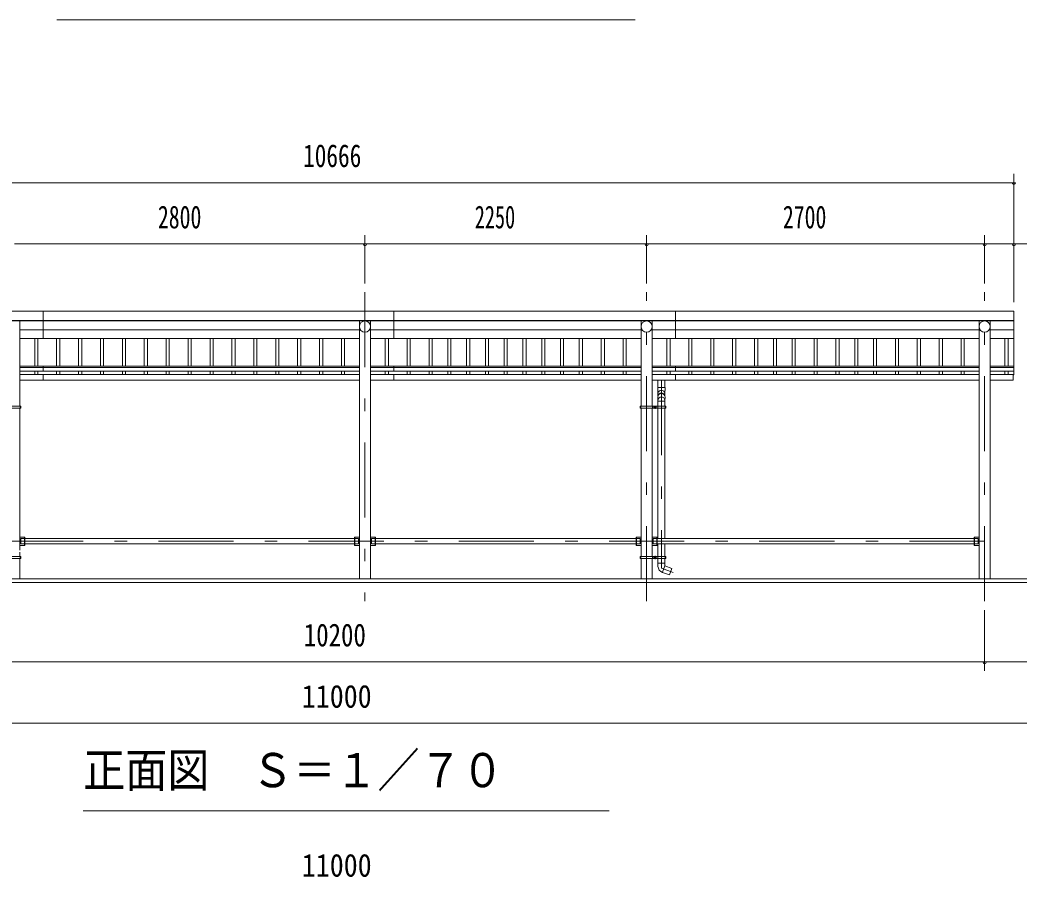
# Model space of a CAD drawing. Units: millimetres, scale not verified, with parts at other scales. Extents: x -31523 to 31528, y -14700 to 14700.
# Drawn here: x -4608 to 3372, y 774 to 7623 of the extents above; entities that cross this region are included whole.
import ezdxf
from ezdxf.enums import TextEntityAlignment as Align

# ---------------------------------------------------------------- set-up
doc = ezdxf.new("R2010")
doc.units = ezdxf.units.MM
doc.header["$LTSCALE"] = 50
doc.linetypes.add('USER3', pattern=[24, 12, -5, 2, -5])
for name, color, linetype, lineweight in [('0-2_1-07BOLD', 7, 'Continuous', 18), ('0-3_1-27CENTER', 3, 'USER3', 18), ('0-4_1-47THIN', 4, 'Continuous', 18), ('0-5_1-57DIM', 3, 'Continuous', 18)]:
    doc.layers.add(name, color=color, linetype=linetype, lineweight=lineweight)
doc.styles.add('ＭＳ ゴシック', font='')
doc.styles.get('ＭＳ ゴシック').set_extended_font_data('MS Gothic')

msp = doc.modelspace()

# ---------------------------------------------------------------- linework, layer by layer
at = {"layer": '0-2_1-07BOLD'}
for p, q in [((-4422.64, 5296.54), (-4422.64, 5078.35)), ((-1622.64, 5078.35), (-1622.64, 5296.54)), ((627.37, 5078.35), (627.37, 5296.54)), ((-7335.63, 5221.4), (3330.36, 5221.4)), ((3330.37, 5217.32), (-7335.63, 5217.32)), ((-4608.08, 5217.32), (-4608.08, 4535.54)), ((-1897.19, 3157.54), (-1897.19, 5217.32)), ((-1808.09, 5217.32), (-1808.09, 3157.54)), ((352.81, 4535.54), (352.81, 5217.32)), ((441.92, 5217.32), (441.92, 4535.54)), ((3052.82, 3157.54), (3052.82, 5217.32)), ((3141.91, 5217.32), (3141.91, 3157.54)), ((-1897.19, 5147.84), (-4608.08, 5147.84)), ((352.81, 5147.84), (-1808.09, 5147.84)), ((3052.81, 5147.84), (441.91, 5147.84)), ((3141.91, 5147.84), (3330.36, 5147.84)), ((-4608.08, 5078.35), (-1897.19, 5078.35)), ((-1808.09, 5078.35), (352.81, 5078.35)), ((441.91, 5078.35), (3052.81, 5078.35)), ((3330.36, 5078.35), (3141.91, 5078.35)), ((-1897.19, 4856.73), (-4608.08, 4856.73)), ((-4608.08, 4846.3), (-1897.19, 4846.3)), ((-1897.19, 4816.69), (-4608.08, 4816.69)), ((-4608.08, 4790.36), (-1897.19, 4790.36)), ((-4422.64, 4856.73), (-4422.64, 4816.69)), ((-4422.64, 4790.36), (-4422.64, 4745.36)), ((352.81, 4856.73), (-1808.09, 4856.73)), ((-1808.09, 4846.3), (352.81, 4846.3)), ((352.81, 4816.69), (-1808.09, 4816.69)), ((-1808.09, 4790.36), (352.81, 4790.36)), ((-1622.64, 4816.69), (-1622.64, 4856.73)), ((-1622.64, 4745.36), (-1622.64, 4790.36)), ((3052.81, 4856.73), (441.91, 4856.73)), ((441.91, 4846.3), (3052.81, 4846.3)), ((3052.81, 4816.69), (441.91, 4816.69)), ((441.91, 4790.36), (3052.81, 4790.36)), ((627.37, 4816.69), (627.37, 4856.73)), ((627.37, 4745.36), (627.37, 4790.36)), ((3330.36, 4856.73), (3141.91, 4856.73)), ((3141.91, 4846.3), (3330.36, 4846.3)), ((3330.36, 4816.69), (3141.91, 4816.69)), ((3141.91, 4790.36), (3325.36, 4790.36)), ((-1897.19, 4745.36), (-4608.08, 4745.36)), ((352.81, 4745.36), (-1808.09, 4745.36)), ((3052.81, 4745.36), (441.91, 4745.36)), ((487.88, 4745.36), (487.88, 4685.74)), ((542.88, 4685.74), (542.88, 4745.36)), ((487.88, 4576.09), (542.88, 4576.09)), ((-4608.08, 3386.14), (-4608.08, 4517.54)), ((-4606.5, 4535.54), (-4606.5, 4519.54)), ((-4600.4, 4527.54), (-4606.5, 4527.54)), ((351.23, 4527.54), (345.13, 4527.54)), ((351.23, 4519.54), (351.23, 4535.54)), ((352.81, 3386.14), (352.81, 4517.54)), ((352.82, 4519.54), (352.82, 3335.54)), ((441.92, 4519.54), (441.92, 3335.54)), ((441.92, 3386.14), (441.92, 4517.54)), ((443.53, 4535.54), (443.53, 4519.54)), ((486.28, 4535.54), (486.28, 4519.54)), ((487.88, 4519.54), (487.88, 3478.89)), ((542.88, 3478.89), (542.88, 4519.54)), ((544.48, 4519.54), (544.48, 4535.54)), ((550.58, 4527.54), (544.48, 4527.54)), ((-4571.29, 3436.19), (-4600.14, 3436.19)), ((-4600.13, 3478.89), (-4600.13, 3436.19)), ((-4571.3, 3424.54), (-4571.3, 3490.54)), ((-4571.29, 3490.54), (-4571.29, 3424.54)), ((-4568.1, 3424.54), (-4568.1, 3490.54)), ((-4568.08, 3478.89), (-1937.19, 3478.89)), ((-1937.19, 3436.19), (-4568.08, 3436.19)), ((-1933.99, 3490.54), (-1933.99, 3424.54)), ((-1933.99, 3478.89), (-1905.14, 3478.89)), ((-1771.29, 3490.54), (-1771.29, 3424.54)), ((312.81, 3478.89), (-1768.09, 3478.89)), ((-1768.09, 3436.19), (312.81, 3436.19)), ((312.83, 3424.54), (312.83, 3490.54)), ((316.02, 3424.54), (316.02, 3490.54)), ((316.02, 3490.54), (316.02, 3424.54)), ((344.87, 3478.89), (316.02, 3478.89)), ((316.02, 3436.19), (344.87, 3436.19)), ((344.86, 3478.89), (344.86, 3436.19)), ((344.87, 3436.19), (344.87, 3478.89)), ((441.91, 3490.54), (481.93, 3490.54)), ((449.87, 3436.19), (449.87, 3478.89)), ((478.71, 3424.54), (478.71, 3490.54)), ((478.72, 3490.54), (478.72, 3424.54)), ((481.91, 3490.54), (481.91, 3424.54)), ((481.91, 3478.89), (3012.81, 3478.89)), ((3012.81, 3436.19), (481.91, 3436.19)), ((481.93, 3490.54), (481.93, 3424.54)), ((487.88, 3436.19), (487.88, 3335.54)), ((542.88, 3335.54), (542.88, 3436.19)), ((3016.01, 3424.54), (3016.01, 3490.54)), ((-4608.08, 3335.54), (-4608.08, 3370.14)), ((-1768.09, 3424.54), (-1808.08, 3424.54)), ((352.81, 3335.54), (352.81, 3370.14)), ((481.93, 3424.54), (441.91, 3424.54)), ((441.92, 3335.54), (441.92, 3370.14)), ((-4608.08, 3157.54), (-4608.08, 3319.54)), ((-4606.5, 3319.54), (-4606.5, 3335.54)), ((-4606.5, 3327.54), (-4600.4, 3327.54)), ((345.13, 3327.54), (351.23, 3327.54)), ((351.23, 3319.54), (351.23, 3335.54)), ((352.81, 3319.54), (352.81, 3157.54)), ((352.82, 3157.54), (352.82, 3319.54)), ((441.92, 3157.54), (441.92, 3319.54)), ((441.92, 3319.54), (441.92, 3157.54)), ((443.53, 3335.54), (443.53, 3319.54)), ((486.28, 3335.54), (486.28, 3319.54)), ((486.37, 3282.63), (544.38, 3282.63)), ((486.37, 3282.63), (488.13, 3256.84)), ((487.88, 3319.54), (487.88, 3282.63)), ((542.88, 3282.63), (542.88, 3319.54)), ((544.48, 3319.54), (544.48, 3335.54)), ((544.48, 3327.54), (550.58, 3327.54)), ((524.06, 3208.95), (542.88, 3260.63)), ((-7652.63, 3127.54), (3647.36, 3127.54))]:
    msp.add_line(p, q, dxfattribs=at)
for points in [[(-7335.63, 4787.78), (-7335.63, 5296.54), (3330.36, 5296.54)], [(3330.36, 5296.54), (3330.36, 4787.78), (3325.36, 4787.78)], [(3325.36, 4790.36), (3325.36, 4745.36), (3141.91, 4745.36)], [(485.88, 4685.74), (487.88, 4636.07), (487.88, 4617.97)], [(542.88, 4617.98), (542.88, 4636.07), (544.88, 4685.74), (485.88, 4685.74)], [(485.88, 4609), (487.88, 4583.03), (487.88, 4535.54)], [(542.88, 4535.54), (542.88, 4583.03), (544.88, 4608.87)], [(-4608.1, 3424.54), (-4568.08, 3424.54), (-4568.08, 3490.54), (-4608.1, 3490.54)], [(-4600.14, 3436.19), (-4600.14, 3478.89), (-4571.29, 3478.89)], [(-1897.19, 3424.54), (-1937.18, 3424.54), (-1937.18, 3490.54), (-1897.19, 3490.54)], [(-1905.14, 3478.89), (-1905.14, 3436.19), (-1933.99, 3436.19)], [(-1768.09, 3424.54), (-1768.09, 3490.54), (-1808.08, 3490.54)], [(-1771.29, 3478.89), (-1800.14, 3478.89), (-1800.14, 3436.19), (-1771.29, 3436.19)], [(352.83, 3424.54), (312.81, 3424.54), (312.81, 3490.54), (352.83, 3490.54)], [(478.72, 3436.19), (449.87, 3436.19), (449.87, 3478.89), (478.72, 3478.89)], [(3052.82, 3490.54), (3012.81, 3490.54), (3012.81, 3424.54), (3052.82, 3424.54)], [(3016.01, 3478.89), (3044.86, 3478.89), (3044.86, 3436.19), (3016.01, 3436.19)], [(544.37, 3282.63), (542.88, 3260.63), (599.26, 3240.11), (580.45, 3188.43), (524.35, 3208.85)], [(3497.36, 3157.54), (-7502.63, 3157.54), (-7502.63, 3127.54)]]:
    msp.add_lwpolyline(points, dxfattribs=at)
for points in [[(-4600.4, 4519.54), (-4600.4, 4535.54), (-4805.85, 4535.54), (-4805.85, 4519.54)], [(550.58, 4535.54), (550.58, 4519.54), (345.13, 4519.54), (345.13, 4535.54)], [(459.9, 4524.65), (459.9, 4530.42), (464.9, 4533.31), (469.9, 4530.42), (469.9, 4524.65), (464.9, 4521.77)], [(-4805.85, 3335.54), (-4600.4, 3335.54), (-4600.4, 3319.54), (-4805.85, 3319.54)], [(345.13, 3335.54), (345.13, 3319.54), (550.58, 3319.54), (550.58, 3335.54)], [(459.9, 3324.65), (459.9, 3330.43), (464.9, 3333.31), (469.9, 3330.43), (469.9, 3324.65), (464.9, 3321.77)]]:
    msp.add_lwpolyline(points, close=True, dxfattribs=at)
for centre, radius in [((-1852.64, 5172.78), 44.55), ((397.36, 5172.78), 44.55), ((3097.36, 5172.78), 44.55), ((464.9, 4527.54), 6.25), ((464.9, 4527.54), 4.9), ((464.9, 3327.54), 6.25), ((464.9, 3327.54), 4.9)]:
    msp.add_circle(centre, radius, dxfattribs=at)
for centre, radius, start, end in [((-1852.64, 5172.09), 44.55, 180, 0), ((397.36, 5172.09), 44.55, 180, 0), ((3097.36, 5172.09), 44.55, 180, 0), ((515.38, 4607.16), 29.55, 3.56303, 176.43697), ((515.38, 4636.37), 27.55, 3.55867, 176.44133), ((515.38, 4615.67), 27.55, 3.55867, 176.44133), ((515.38, 4582.05), 27.55, 3.55867, 176.44133), ((543, 3260.59), 55, 183.90576, 250.16731)]:
    msp.add_arc(centre, radius, start, end, dxfattribs=at)
at = {"layer": '0-3_1-27CENTER'}
for p, q in [((-1852.64, 5447.54), (-1852.64, 2977.54)), ((397.36, 2977.54), (397.36, 5447.54)), ((3097.36, 2977.54), (3097.36, 5447.54)), ((515.38, 4745.36), (515.38, 3241.38)), ((477.4, 4527.54), (452.4, 4527.54)), ((464.9, 4540.04), (464.9, 4515.04)), ((-7102.63, 3457.54), (3097.36, 3457.54)), ((452.4, 3327.54), (477.4, 3327.54)), ((464.9, 3315.04), (464.9, 3340.04)), ((515.36, 3241.38), (608.63, 3207.43))]:
    msp.add_line(p, q, dxfattribs=at)
at = {"layer": '0-4_1-47THIN'}
for p, q in [((-4490.13, 4856.73), (-4490.13, 5078.35)), ((-4465.13, 5078.35), (-4465.13, 4856.73)), ((-4315.13, 5078.35), (-4315.13, 4856.73)), ((-4290.13, 4856.73), (-4290.13, 5078.35)), ((-4140.13, 4856.73), (-4140.13, 5078.35)), ((-4115.13, 5078.35), (-4115.13, 4856.73)), ((-3965.13, 5078.35), (-3965.13, 4856.73)), ((-3940.13, 4856.73), (-3940.13, 5078.35)), ((-3790.13, 4856.73), (-3790.13, 5078.35)), ((-3765.13, 5078.35), (-3765.13, 4856.73)), ((-3615.13, 5078.35), (-3615.13, 4856.73)), ((-3590.13, 4856.73), (-3590.13, 5078.35)), ((-3440.13, 4856.73), (-3440.13, 5078.35)), ((-3415.13, 5078.35), (-3415.13, 4856.73)), ((-3265.13, 5078.35), (-3265.13, 4856.73)), ((-3240.13, 4856.73), (-3240.13, 5078.35)), ((-3090.13, 4856.73), (-3090.13, 5078.35)), ((-3065.13, 5078.35), (-3065.13, 4856.73)), ((-2915.13, 5078.35), (-2915.13, 4856.73)), ((-2890.13, 4856.73), (-2890.13, 5078.35)), ((-2740.13, 4856.73), (-2740.13, 5078.35)), ((-2715.13, 5078.35), (-2715.13, 4856.73)), ((-2565.13, 5078.35), (-2565.13, 4856.73)), ((-2540.13, 4856.73), (-2540.13, 5078.35)), ((-2390.13, 4856.73), (-2390.13, 5078.35)), ((-2365.13, 5078.35), (-2365.13, 4856.73)), ((-2215.14, 5078.35), (-2215.14, 4856.73)), ((-2190.13, 4856.73), (-2190.13, 5078.35)), ((-2040.13, 4856.73), (-2040.13, 5078.35)), ((-2015.13, 5078.35), (-2015.13, 4856.73)), ((-1690.13, 5078.35), (-1690.13, 4856.73)), ((-1665.13, 4856.73), (-1665.13, 5078.35)), ((-1515.13, 4856.73), (-1515.13, 5078.35)), ((-1490.13, 5078.35), (-1490.13, 4856.73)), ((-1340.13, 5078.35), (-1340.13, 4856.73)), ((-1315.13, 4856.73), (-1315.13, 5078.35)), ((-1190.13, 4856.73), (-1190.13, 5078.35)), ((-1165.13, 5078.35), (-1165.13, 4856.73)), ((-1040.13, 5078.35), (-1040.13, 4856.73)), ((-1015.13, 4856.73), (-1015.13, 5078.35)), ((-890.13, 4856.73), (-890.13, 5078.35)), ((-865.13, 5078.35), (-865.13, 4856.73)), ((-740.13, 5078.35), (-740.13, 4856.73)), ((-715.13, 4856.73), (-715.13, 5078.35)), ((-590.13, 4856.73), (-590.13, 5078.35)), ((-565.13, 5078.35), (-565.13, 4856.73)), ((-440.13, 5078.35), (-440.13, 4856.73)), ((-415.14, 4856.73), (-415.14, 5078.35)), ((-290.13, 4856.73), (-290.13, 5078.35)), ((-265.13, 5078.35), (-265.13, 4856.73)), ((-140.14, 5078.35), (-140.14, 4856.73)), ((-115.13, 4856.73), (-115.13, 5078.35)), ((34.86, 4856.73), (34.86, 5078.35)), ((59.87, 5078.35), (59.87, 4856.73)), ((209.86, 5078.35), (209.86, 4856.73)), ((234.87, 4856.73), (234.87, 5078.35)), ((559.86, 4856.73), (559.86, 5078.35)), ((584.86, 5078.35), (584.86, 4856.73)), ((734.86, 5078.35), (734.86, 4856.73)), ((759.86, 4856.73), (759.86, 5078.35)), ((909.86, 4856.73), (909.86, 5078.35)), ((934.87, 5078.35), (934.87, 4856.73)), ((1084.86, 5078.35), (1084.86, 4856.73)), ((1109.86, 4856.73), (1109.86, 5078.35)), ((1259.86, 4856.73), (1259.86, 5078.35)), ((1284.86, 5078.35), (1284.86, 4856.73)), ((1409.86, 5078.35), (1409.86, 4856.73)), ((1434.86, 4856.73), (1434.86, 5078.35)), ((1559.86, 4856.73), (1559.86, 5078.35)), ((1584.86, 5078.35), (1584.86, 4856.73)), ((1734.86, 5078.35), (1734.86, 4856.73)), ((1759.87, 4856.73), (1759.87, 5078.35)), ((1909.86, 4856.73), (1909.86, 5078.35)), ((1934.86, 5078.35), (1934.86, 4856.73)), ((2059.87, 5078.35), (2059.87, 4856.73)), ((2084.87, 4856.73), (2084.87, 5078.35)), ((2209.86, 4856.73), (2209.86, 5078.35)), ((2234.86, 5078.35), (2234.86, 4856.73)), ((2384.87, 5078.35), (2384.87, 4856.73)), ((2409.87, 4856.73), (2409.87, 5078.35)), ((2559.86, 4856.73), (2559.86, 5078.35)), ((2584.86, 5078.35), (2584.86, 4856.73)), ((2734.86, 5078.35), (2734.86, 4856.73)), ((2759.87, 4856.73), (2759.87, 5078.35)), ((2909.86, 4856.73), (2909.86, 5078.35)), ((2934.87, 5078.35), (2934.87, 4856.73)), ((3259.87, 5078.35), (3259.87, 4856.73)), ((3284.86, 4856.73), (3284.86, 5078.35)), ((-4490.13, 4790.36), (-4490.13, 4816.69)), ((-4465.13, 4816.69), (-4465.13, 4790.36)), ((-4315.13, 4816.69), (-4315.13, 4790.36)), ((-4290.13, 4790.36), (-4290.13, 4816.69)), ((-4140.13, 4790.36), (-4140.13, 4816.69)), ((-4115.13, 4816.69), (-4115.13, 4790.36)), ((-3965.13, 4816.69), (-3965.13, 4790.36)), ((-3940.13, 4790.36), (-3940.13, 4816.69)), ((-3790.13, 4790.36), (-3790.13, 4816.69)), ((-3765.13, 4816.69), (-3765.13, 4790.36)), ((-3615.13, 4816.69), (-3615.13, 4790.36)), ((-3590.13, 4790.36), (-3590.13, 4816.69)), ((-3440.13, 4790.36), (-3440.13, 4816.69)), ((-3415.13, 4816.69), (-3415.13, 4790.36)), ((-3265.13, 4816.69), (-3265.13, 4790.36)), ((-3240.13, 4790.36), (-3240.13, 4816.69)), ((-3090.13, 4790.36), (-3090.13, 4816.69)), ((-3065.13, 4816.69), (-3065.13, 4790.36)), ((-2915.13, 4816.69), (-2915.13, 4790.36)), ((-2890.13, 4790.36), (-2890.13, 4816.69)), ((-2740.13, 4790.36), (-2740.13, 4816.69)), ((-2715.13, 4816.69), (-2715.13, 4790.36)), ((-2565.13, 4816.69), (-2565.13, 4790.36)), ((-2540.13, 4790.36), (-2540.13, 4816.69)), ((-2390.13, 4790.36), (-2390.13, 4816.69)), ((-2365.13, 4816.69), (-2365.13, 4790.36)), ((-2215.14, 4816.69), (-2215.14, 4790.36)), ((-2190.13, 4790.36), (-2190.13, 4816.69)), ((-2040.13, 4790.36), (-2040.13, 4816.69)), ((-2015.13, 4816.69), (-2015.13, 4790.36)), ((-1690.13, 4816.69), (-1690.13, 4790.36)), ((-1665.13, 4790.36), (-1665.13, 4816.69)), ((-1515.13, 4790.36), (-1515.13, 4816.69)), ((-1490.13, 4816.69), (-1490.13, 4790.36)), ((-1340.13, 4816.69), (-1340.13, 4790.36)), ((-1315.13, 4790.36), (-1315.13, 4816.69)), ((-1190.13, 4790.36), (-1190.13, 4816.69)), ((-1165.13, 4816.69), (-1165.13, 4790.36)), ((-1040.13, 4816.69), (-1040.13, 4790.36)), ((-1015.13, 4790.36), (-1015.13, 4816.69)), ((-890.13, 4790.36), (-890.13, 4816.69)), ((-865.13, 4816.69), (-865.13, 4790.36)), ((-740.13, 4816.69), (-740.13, 4790.36)), ((-715.13, 4790.36), (-715.13, 4816.69)), ((-590.13, 4790.36), (-590.13, 4816.69)), ((-565.13, 4816.69), (-565.13, 4790.36)), ((-440.13, 4816.69), (-440.13, 4790.36)), ((-415.14, 4790.36), (-415.14, 4816.69)), ((-290.13, 4790.36), (-290.13, 4816.69)), ((-265.13, 4816.69), (-265.13, 4790.36)), ((-140.14, 4816.69), (-140.14, 4790.36)), ((-115.13, 4790.36), (-115.13, 4816.69)), ((34.86, 4790.36), (34.86, 4816.69)), ((59.87, 4816.69), (59.87, 4790.36)), ((209.86, 4816.69), (209.86, 4790.36)), ((234.87, 4790.36), (234.87, 4816.69)), ((559.86, 4790.36), (559.86, 4816.69)), ((584.86, 4816.69), (584.86, 4790.36)), ((734.86, 4816.69), (734.86, 4790.36)), ((759.86, 4790.36), (759.86, 4816.69)), ((909.86, 4790.36), (909.86, 4816.69)), ((934.87, 4816.69), (934.87, 4790.36)), ((1084.86, 4816.69), (1084.86, 4790.36)), ((1109.86, 4790.36), (1109.86, 4816.69)), ((1259.86, 4790.36), (1259.86, 4816.69)), ((1284.86, 4816.69), (1284.86, 4790.36)), ((1409.86, 4816.69), (1409.86, 4790.36)), ((1434.86, 4790.36), (1434.86, 4816.69)), ((1559.86, 4790.36), (1559.86, 4816.69)), ((1584.86, 4816.69), (1584.86, 4790.36)), ((1734.86, 4816.69), (1734.86, 4790.36)), ((1759.87, 4790.36), (1759.87, 4816.69)), ((1909.86, 4790.36), (1909.86, 4816.69)), ((1934.86, 4816.69), (1934.86, 4790.36)), ((2059.87, 4816.69), (2059.87, 4790.36)), ((2084.87, 4790.36), (2084.87, 4816.69)), ((2209.86, 4790.36), (2209.86, 4816.69)), ((2234.86, 4816.69), (2234.86, 4790.36)), ((2384.87, 4816.69), (2384.87, 4790.36)), ((2409.87, 4790.36), (2409.87, 4816.69)), ((2559.86, 4790.36), (2559.86, 4816.69)), ((2584.86, 4816.69), (2584.86, 4790.36)), ((2734.86, 4816.69), (2734.86, 4790.36)), ((2759.87, 4790.36), (2759.87, 4816.69)), ((2909.86, 4790.36), (2909.86, 4816.69)), ((2934.87, 4816.69), (2934.87, 4790.36)), ((3259.87, 4816.69), (3259.87, 4790.36)), ((3284.86, 4790.36), (3284.86, 4816.69))]:
    msp.add_line(p, q, dxfattribs=at)
at = {"layer": '0-5_1-57DIM'}
for p, q in [((-4312.63, 7622.54), (307.37, 7622.54)), ((3330.36, 5366.54), (3330.36, 6392.54)), ((-7335.63, 6322.54), (3330.36, 6322.54)), ((3344.36, 6322.54), (3316.36, 6322.54)), ((-4652.63, 5832.54), (-1852.64, 5832.54)), ((-1838.64, 5832.54), (-1866.64, 5832.54)), ((-1852.64, 5902.54), (-1852.64, 5517.54)), ((-1852.64, 5832.54), (397.36, 5832.54)), ((411.36, 5832.54), (383.36, 5832.54)), ((397.36, 5517.54), (397.36, 5902.54)), ((397.36, 5832.54), (3097.36, 5832.54)), ((3111.36, 5832.54), (3083.36, 5832.54)), ((3097.36, 5517.54), (3097.36, 5902.54)), ((3097.36, 5832.54), (3330.36, 5832.54)), ((3344.36, 5832.54), (3316.36, 5832.54)), ((3330.36, 5832.54), (3879.86, 5832.54)), ((3097.36, 2422.54), (3097.36, 2907.54)), ((-7102.63, 2492.54), (3097.36, 2492.54)), ((3111.36, 2492.54), (3083.36, 2492.54)), ((3097.36, 2492.54), (3497.36, 2492.54)), ((-7502.63, 2002.54), (3497.36, 2002.54)), ((97.37, 1302.54), (-4102.63, 1302.54))]:
    msp.add_line(p, q, dxfattribs=at)
for centre in [(3330.36, 6322.54), (-1852.64, 5832.54), (397.36, 5832.54), (3097.36, 5832.54), (3330.36, 5832.54), (3097.36, 2492.54)]:
    msp.add_arc(centre, 14, 180, 0, dxfattribs=at)

# ---------------------------------------------------------------- texts
at = {"layer": '0-5_1-57DIM', "color": 7, "style": 'ＭＳ ゴシック'}
for s, height, width, p in [('10666', 182.3, 0.75, (-2346.51, 6392.54)), ('2800', 182.3, 0.7, (-3506.42, 5902.54)), ('2250', 182.3, 0.65, (-974.99, 5902.54)), ('2700', 182.3, 0.7, (1486.12, 5902.54)), ('10200', 182.3, 0.8, (-2341.06, 2562.54)), ('11000', 182.3, 0.9, (-2356.9, 2072.54)), ('正面図\u3000Ｓ＝１／７０', 273.5, 0.9, (-4102.63, 1409.85)), ('11000', 182.3, 0.9, (-2356.89, 722.54))]:
    msp.add_text(s, height=height, dxfattribs=dict(at, width=width)).set_placement(p, align=Align.BOTTOM_LEFT)

doc.saveas('drawing.dxf')
